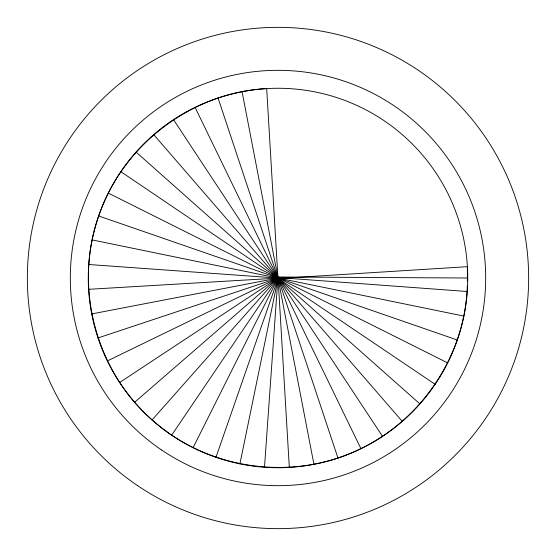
<?xml version="1.0" encoding="UTF-8"?>
<svg xmlns="http://www.w3.org/2000/svg" width="556" height="556" viewBox="0 0 556 556"><rect width="100%" height="100%" fill="white"/><g stroke="black" fill="none" stroke-linecap="round" stroke-linejoin="round"><path stroke-width="0.83" d="M467.318 285.596C465.462 354.144 422.539 418.904 360.934 448.65C293.637 481.92 207.895 470.126 152.08 419.926C95.59 370.484 73.67 286.75 98.69 215.978C122.744 144.866 191.716 92.574 266.685 88.599L277.958 278.236M402.28 421.372L278.07 278.181L242.062 91.698M467.36 281.378L467.401 266.685L278 278.549L239.914 463.871M264.496 467.255L277.93 278.014L173.5 119.637M435.146 384.321L278.278 278.528L278.042 277.798M278.243 277.555L278.619 276.999L277.993 277.541L467.255 291.504A189.735 189.735 0 0 1 171.679 435.146A189.735 189.735 0 0 1 195.066 107.35A189.735 189.735 0 0 1 467.255 291.504M360.934 448.65L277.986 277.93L447.684 362.901M277.951 278.174L171.679 435.146M215.978 457.31L278.083 278.438M278.285 276.999L278.167 277.555M193.099 447.684L278.056 278.042M152.08 419.926L277.625 278.243L97.981 337.951M134.628 402.28L277.625 278.243L107.35 360.934M278.445 277.576L279.105 276.999L467.401 278M119.637 382.5L277.917 278.083L88.745 264.496M91.698 313.938L277.826 278.118L88.599 289.315M136.074 152.08L278.07 278.132L92.129 239.914M277.93 278.014L463.871 316.086M98.69 215.978L277.819 277.924M457.31 340.022L278.619 278.153M337.951 458.019L278.146 278.257L278.667 278.507M108.316 193.099L277.889 277.951L218.049 97.981M120.854 171.679L277.632 277.75L153.72 134.628M278.146 278.257L278.5 278.514M419.926 403.92L278.375 278.514L382.5 436.363M195.066 107.35L277.889 277.951M313.938 464.302L278.09 278.542L289.315 467.401M137.547 485.596A250.645 250.645 0 0 0 528.012 295.834A250.645 250.645 0 0 0 168.44 52.563A250.645 250.645 0 0 0 137.547 485.596M161.622 450.012A207.68 207.68 0 0 0 485.152 292.776A207.68 207.68 0 0 0 187.219 91.212A207.68 207.68 0 0 0 161.622 450.012"/></g></svg>
